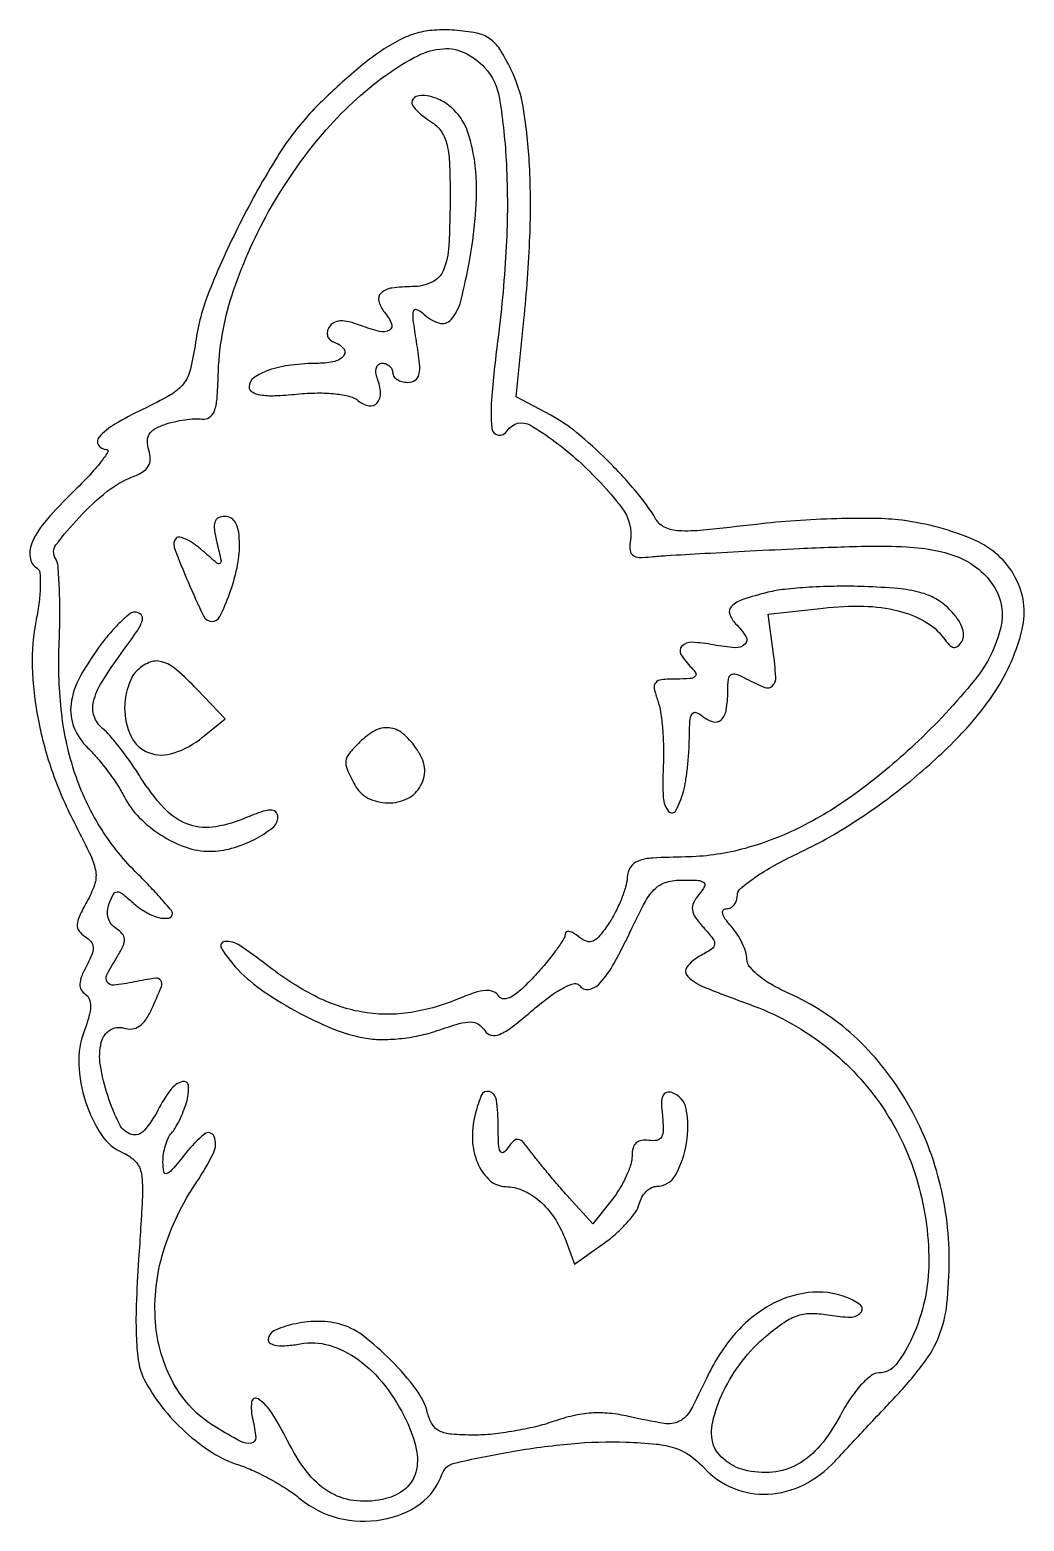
# Model space of a CAD drawing. Extents: x 156 to 260, y 130 to 286.
import ezdxf

# ---------------------------------------------------------------- set-up
doc = ezdxf.new("R2010")
doc.units = 0

msp = doc.modelspace()

# ---------------------------------------------------------------- linework, layer by layer
for points in [[(192.817852, 283.651138, 0.020134), (191.179845, 282.440474, 0.010196), (189.213019, 280.793405, 0.010111), (187.248697, 279.007855, 0.014845), (185.6022, 277.353862, 0.049886), (181.949801, 272.586571, 0.021666), (178.042649, 265.613536, 0.021337), (174.803331, 258.451222, 0.06127), (173.404447, 253.186078, -0.02464), (172.871506, 250.362819, -0.108318), (172.135944, 248.846433, -0.097144), (170.793749, 247.693514, -0.017783), (167.878483, 246.174157, 0.02241), (164.986469, 244.632732, 0.075021), (163.326173, 243.278356, 0.340143), (163.259126, 242.45277, 0.254303), (164.091776, 242, -0.586703), (164.240998, 241.732994, -0.028392), (163.514009, 240.689083, -0.022469), (162.277708, 239.250771, -0.011178), (160.591776, 237.537304, 0.021234), (157.830714, 234.615922, 0.06913), (156.381962, 232.388617, 0.140364), (156.117969, 230.750132, 0.228366), (156.861383, 229.58567, -0.238615), (157.148371, 229.116266, -0.024812), (157.18924, 227.784026, -0.026409), (157.067746, 226.0937, -0.017664), (156.758928, 224.178662, 0.056207), (156.353256, 219.297021, 0.040103), (156.953387, 213.840697, 0.037737), (158.489705, 208.182939, 0.035435), (160.884203, 202.695101, -0.009951), (162.486251, 199.480716, -0.074385), (162.978673, 197.85417, -0.120741), (162.849806, 196.499535, -0.043712), (162.051908, 194.724898, 0.017787), (161.272526, 193.206887, 0.09629), (161.04733, 192.312913, 0.17447), (161.239488, 191.670578, 0.09403), (161.853245, 191.102072, -0.079889), (162.467104, 190.564683, -0.162665), (162.696105, 189.973881, -0.109155), (162.562491, 189.196324, -0.025949), (162, 188, 0.028666), (161.496887, 186.914699, 0.084562), (161.32763, 186.112907, 0.133654), (161.464689, 185.51793, 0.132028), (161.884774, 185.071214, -0.159906), (162.30873, 184.567972, -0.103594), (162.443561, 183.812089, -0.062189), (162.275137, 182.728166, -0.020642), (161.768819, 181.198487, 0.101373), (161.219381, 177.769178, 0.066551), (161.922383, 173.818326, 0.069231), (163.571318, 170.380595, 0.145701), (165.822496, 168.5, -0.10446), (167.137988, 167.571254, -0.151474), (167.748591, 166.29819, -0.049982), (167.858431, 163.946744, -0.003548), (167.462565, 157.389667, 0.007702), (167.210686, 152.549373, 0.020136), (167.223501, 149.067257, 0.027433), (167.473677, 146.543342, 0.080775), (168.012255, 144.889667, 0.047083), (169.894591, 141.953914, 0.042085), (172.35864, 139.30025, 0.043499), (175.127203, 137.189595, 0.06245), (177.914945, 135.878248, -0.029054), (179.493174, 135.260584, -0.017829), (181.277241, 134.36154, -0.017855), (182.985, 133.342157, -0.030206), (184.326725, 132.355133, 0.113158), (188.307079, 130.336838, 0.103768), (192.902883, 130.166115, 0.113439), (196.86576, 131.820971, 0.158189), (199.130391, 134.891172, -0.26148), (200.426322, 136.068638, -0.013016), (206.268099, 137.252833, -0.020945), (212.663919, 138.102589, -0.030521), (218.347225, 138.268481, -0.016335), (221.517117, 138.063711, -0.056018), (223.532716, 137.63601, -0.075849), (225.063992, 136.853502, -0.04993), (226.549476, 135.541115, 0.109685), (229.585273, 133.442344, 0.110033), (233.220443, 132.82878, 0.104093), (236.933601, 133.814235, 0.088946), (240.176025, 136.25, -0.000586), (241.570906, 137.746513, -0.000323), (243.279974, 139.573437, -0.000322), (245.0156, 141.423967, -0.000516), (246.498747, 143, 0.027415), (249.452415, 146.497754, 0.068283), (251.083499, 149.413117, 0.067387), (251.880899, 152.68336, 0.026156), (252.125, 157.346482, 0.066861), (250.948571, 166.104705, 0.068714), (247.504703, 174.154426, 0.071323), (242.154131, 180.718765, 0.082194), (235.406331, 185.144459, -0.02576), (233.634432, 186.040027, -0.040505), (232.228085, 187.003102, -0.048681), (231.283481, 187.935147, -0.17547), (231, 188.718054, 0.077132), (230.883171, 189.470882, 0.034765), (230.513847, 190.402525, 0.033366), (229.9784, 191.351683, 0.038827), (229.345012, 192.171259, -0.027832), (228.739599, 192.920051, -0.089583), (228.464548, 193.495938, -0.231882), (228.530898, 193.843144, -0.235796), (228.845012, 194, 0.120949), (229.285526, 194.108142, 0.100727), (229.660722, 194.412937, 0.091646), (229.912737, 194.86881, 0.080731), (230, 195.405744, -0.22181), (230.328818, 196.11049, -0.022481), (231.835938, 197.262726, -0.024772), (233.855703, 198.52409, -0.017197), (236.25, 199.753364, 0.033761), (242.204565, 203.06404, 0.02791), (248.068796, 207.346303, 0.028658), (253.200297, 212.068049, 0.046192), (256.920115, 216.693112, 0.088201), (259.750041, 223.220673, 0.184767), (259.031177, 228.623236, 0.167795), (254.771954, 232.517031, 0.07092), (247.199537, 234.584344, 0.027632), (244.358469, 234.782573, 0.010496), (240.383614, 234.756416, 0.010358), (236.054957, 234.547241, 0.012473), (232, 234.165169, -0.004545), (226.431919, 233.551319, -0.037585), (223.888771, 233.486263, -0.095835), (222.44563, 233.840413, -0.150037), (221.5, 234.685971, 0.039238), (219.381042, 237.642858, 0.022624), (216.408732, 240.862549, 0.022636), (213.232701, 243.732539, 0.049046), (210.504447, 245.565362), (206.907999, 247.5), (207.704, 255.5, 0.01431), (208.321894, 264.242979, 0.023384), (208.286077, 271.672103, 0.027565), (207.647089, 277.638236, 0.073283), (206.350806, 281.711386, 0.027173), (205.176395, 283.817114, 0.100676), (204.129873, 284.909932, 0.10377), (202.757096, 285.489616, 0.029839), (200.459211, 285.797275, 0.035844), (198.356333, 285.801015, 0.051025), (196.516849, 285.481766, 0.049473), (194.738621, 284.78659, 0.031184)], [(203.592226, 281.898091, -0.145968), (205.167516, 278.600664, -0.02644), (205.87249, 271.775169, -0.025743), (205.860363, 263.236302, -0.018308), (205.00471, 253.702121, 0.009012), (204.341275, 247.588504, 0.046711), (204.352418, 244.194537, 0.342794), (205.016518, 243.491774, 0.301251), (205.952651, 243.923388, -0.410801), (208.390658, 244.513957, -0.048035), (213.358814, 240.831101, -0.044107), (217.90417, 235.939635, -0.210378), (218.811158, 232.325427, 0.071163), (218.787598, 231.444882, 0.212488), (219.087489, 230.937809, 0.150364), (219.758497, 230.715836, 0.032103), (221, 230.769506, -0.011754), (222.599254, 230.903969, -0.001075), (226.584375, 231.136265, -0.00139), (231.338837, 231.389901, -0.001088), (236.5, 231.639593, -0.005311), (243.390575, 231.884607, -0.020481), (247.671874, 231.815947, -0.03293), (250.705436, 231.441459, -0.051952), (253.214409, 230.685984, -0.153707), (256.830068, 227.632434, -0.203216), (257.524192, 223.424525, -0.111247), (254.805264, 217.923872, -0.034534), (248.481076, 211.131178, -0.029788), (242.321416, 206.021427, -0.044295), (236.331516, 202.394884, -0.050229), (230.439692, 200.20736, -0.060056), (224.576248, 199.409965, 0.009201), (221.169258, 199.295449, 0.072528), (219.622567, 198.987062, 0.174366), (218.848445, 198.352216, 0.116809), (218.499968, 197.249568, -0.053926), (218.320218, 196.268927, -0.022981), (217.880938, 195.007021, -0.022417), (217.284385, 193.691614, -0.027367), (216.606819, 192.522682, -0.022888), (215.641524, 191.187026, -0.117081), (214.926904, 190.625363, -0.197162), (214.238484, 190.595266, -0.08699), (213.433098, 191.055523, 0.035715), (212.882383, 191.449786, 0.087827), (212.420973, 191.631261, 0.192824), (212.12813, 191.577532, 0.257572), (212, 191.345306, -0.143643), (211.847407, 190.825111, -0.013597), (211.091973, 189.715813, -0.016509), (210.092772, 188.42321, -0.012266), (208.908843, 187.061339, -0.018022), (207.476977, 185.602847, -0.05917), (206.396397, 184.797689, -0.123509), (205.615882, 184.576295, -0.268121), (205.085694, 184.861344, 0.159101), (204.52809, 185.332596, 0.116343), (203.721549, 185.458177, 0.062997), (202.528803, 185.212656, 0.016737), (200.708969, 184.522866, -0.063934), (195.610149, 183.122232, -0.080351), (190.718553, 183.21991, -0.074927), (185.849322, 184.887191, -0.047631), (180.809941, 188.150529, 0.022472), (178.020276, 190.162871, 0.165696), (176.452886, 190.565713, 0.561385), (176.103857, 189.880085, 0.045871), (177.588247, 187.902488, 0.054968), (180.147355, 185.633381, 0.028128), (183.789264, 183.353438, 0.028113), (187.682679, 181.487631, 0.052569), (191.031608, 180.504169, 0.042066), (192.743384, 180.338449, 0.028005), (194.713776, 180.424345, 0.027172), (196.744186, 180.7393, 0.030902), (198.641049, 181.264287, -0.011694), (200.925099, 181.991918, -0.071139), (202.14963, 182.168207, -0.145107), (202.953669, 181.930669, -0.107628), (203.609442, 181.268974, 0.195154), (204.27968, 180.791638, 0.161379), (205.159541, 180.868026, 0.06416), (206.471498, 181.645109, 0.011462), (208.679905, 183.452291, -0.017393), (210.458412, 184.872797, -0.039902), (211.910397, 185.78192, -0.058819), (212.981808, 186.187828, -0.326365), (213.518933, 185.969366, 0.312826), (214.460487, 185.559176, 0.160436), (215.635624, 186.222167, 0.059423), (217.129887, 188.314074, 0.015883), (218.98512, 191.96823, -0.015098), (220.397119, 194.760223, -0.07859), (221.445397, 196.124174, -0.125141), (222.619854, 196.780619, -0.065265), (224.293382, 197, -0.013048), (225.93696, 196.957101, -0.171549), (226.490889, 196.728121, -0.35386), (226.558266, 196.30742, -0.042854), (225.984433, 195.481242, 0.058009), (225.421331, 194.615804, 0.149801), (225.301277, 193.888343, 0.120009), (225.603655, 193.114966, 0.031004), (226.444952, 192.060827, -0.018108), (227.453619, 190.861718, -0.200391), (227.615858, 190.269975, -0.219333), (227.301857, 189.768887, -0.021952), (226.054956, 189.029412, 0.106937), (224.752094, 187.922052, 0.38058), (224.826522, 186.918623, 0.09714), (226.526967, 185.814776, 0.009064), (231.219285, 184.027228, -0.075492), (238.918068, 179.855801, -0.07865), (244.90795, 173.636038, -0.078408), (248.697573, 165.852593, -0.074371), (249.998446, 157.135165, -0.053084), (249.570907, 153.132284, -0.05194), (248.309659, 149.278129, -0.058056), (246.591088, 146.385124, -0.233823), (244.801851, 145.5, 0.166545), (243.966285, 145.213742, 0.043602), (242.912053, 144.236989, 0.037512), (241.79203, 142.79799, 0.02494), (240.722723, 141, -0.051171), (238.657128, 137.907714, -0.091925), (236.323404, 135.956781, -0.105394), (233.680798, 135.130782, -0.084913), (230.707082, 135.35867, -0.058054), (229.677275, 135.748508, -0.050342), (228.709944, 136.380147, -0.052969), (227.94453, 137.144798, -0.093452), (227.52256, 137.92892, -0.133969), (227.422301, 140.374161, -0.05591), (228.522917, 143.514714, -0.051372), (230.489888, 146.712608, -0.054353), (233.034913, 149.375924, -0.025309), (234.888152, 150.781549, -0.07109), (236.346093, 151.49727, -0.08238), (237.817577, 151.719695, -0.042796), (239.670887, 151.533919, 0.044993), (241.796628, 151.330249, 0.208435), (242.905078, 151.805957, 0.43914), (242.848542, 152.577401, 0.076062), (241.418213, 153.393011, 0.122617), (237.405943, 153.886548, 0.100944), (233.303705, 152.514212, 0.087549), (229.603158, 149.405562, 0.066935), (226.772923, 144.928991, -0.0164), (225.085162, 141.547238, -0.156022), (223.934707, 140.441588, -0.155883), (222.355705, 140.208247, -0.016362), (218.644612, 140.942315, 0.032666), (216.636655, 141.271915, 0.040974), (214.751014, 141.301117, 0.039838), (212.843718, 141.020557, 0.028383), (210.768885, 140.418458, -0.026531), (208.920416, 139.874621, -0.015888), (206.676423, 139.416672, -0.015888), (204.407625, 139.102113, -0.026505), (202.482682, 139, -0.018447), (200.155685, 139.085882, -0.091565), (198.894672, 139.416482, -0.146955), (198.14115, 140.091965, -0.075701), (197.646878, 141.270814, 0.099783), (196.458848, 143.763157, 0.034462), (193.838219, 146.795987, 0.034408), (190.830826, 149.436305, 0.1018), (188.367442, 150.622626, 0.066495), (186.083064, 150.882119, 0.051399), (183.593663, 150.575905, 0.055328), (181.59408, 149.87837, 0.288803), (181, 148.935635, 0.285599), (181.232975, 148.561032, 0.084686), (181.90884, 148.36004, 0.052607), (182.961589, 148.344279, 0.02383), (184.329113, 148.533919, -0.118554), (187.352207, 148.380936, -0.085287), (190.397224, 146.884665, -0.072436), (193.184165, 144.174072, -0.052949), (195.439727, 140.485773, -0.05552), (196.463246, 137.518335, -0.120444), (196.418868, 135.122522, -0.15469), (195.324004, 133.396212, -0.113671), (193.292918, 132.35867, -0.083262), (190.248199, 132.115292, -0.1066), (187.567148, 132.941035, -0.094663), (185.239382, 134.901425, -0.053899), (183.233295, 138.001074, 0.021974), (181.409951, 141.255807, 0.104799), (179.944545, 142.78706, 0.564189), (179.256837, 142.472652, 0.090382), (179.377921, 140.630377, -0.041207), (179.688152, 138.750329, -0.383839), (179.229817, 138.149695, -0.172702), (178.13251, 138.322337, -0.012378), (175.419965, 139.885678, -0.131168), (171.114935, 144.393826, -0.107346), (169.217995, 150.805884, -0.093356), (170.052979, 158.202666, -0.07455), (173.530809, 165.450261, 0.034759), (175.277448, 168.45369, 0.212646), (175.344317, 170.203274, 0.508035), (174.352318, 170.4564, 0.051466), (172.343287, 168.416113, -0.006435), (170.943156, 166.711735, -0.12959), (170.39871, 166.329202, -0.471644), (170.091193, 166.508013, -0.040091), (170.004967, 167.55, -0.038338), (170.068505, 168.404566, -0.033835), (170.262193, 169.276875, -0.035391), (170.547066, 170.0409, -0.081131), (170.887605, 170.55, 0.054537), (171.275482, 171.068258, 0.019519), (171.714163, 171.881875, 0.019095), (172.129556, 172.818905, 0.021424), (172.454993, 173.75, 0.083717), (172.67386, 175.472835, 0.481828), (172.034416, 175.941128, 0.169526), (170.808941, 175.099563, 0.039001), (169.467018, 172.936221, -0.058895), (168.030341, 170.813094, -0.293857), (166.715005, 170.425422, -0.209553), (165.460526, 171.478061, -0.034526), (164.228474, 174.471021, -0.041836), (163.464246, 177.623109, -0.097471), (163.561194, 180.040141, -0.190424), (164.460943, 181.325407, -0.226516), (165.913591, 181.527425, 0.10321), (166.770139, 181.440065, 0.125101), (167.525633, 181.71838, 0.094956), (168.203167, 182.403842, 0.0407), (168.83294, 183.532688, 0.008738), (169.847157, 185.865871, 0.247202), (169.788418, 186.501775, 0.294311), (169.245757, 186.745116, 0.01162), (167, 186.35, -0.020985), (164.871402, 186.016459, -0.28436), (164.19018, 186.337688, -0.269607), (164.152066, 187.108862, -0.019379), (165.25, 189.044081, 0.027445), (165.845277, 190.13389, 0.124517), (165.986016, 190.837929, 0.17504), (165.754026, 191.39122, 0.067739), (165.104283, 191.929588, -0.094866), (164.591699, 192.403128, -0.090986), (164.281022, 193.039227, -0.086084), (164.206354, 193.775154, -0.07408), (164.375132, 194.535195, -0.031263), (164.821929, 195.512217, -0.265651), (165.215379, 195.758929, -0.181489), (165.734258, 195.587953, -0.014548), (166.84959, 194.636119, 0.05176), (168.17175, 193.66778, 0.065473), (169.567209, 193.081159, 0.107647), (170.597732, 193.026775, 0.367595), (171, 193.5, 0.178623), (170.88294, 193.81722, 0.004495), (169.858723, 194.994402, 0.00909), (168.603713, 196.36008, 0.006006), (167.114802, 197.885198, -0.058595), (163.40387, 202.585196, -0.056605), (160.833187, 208.071303, -0.052444), (159.421722, 214.373841, -0.039078), (159.155017, 221.5, 0.008673), (159.228489, 224.644282, 0.011911), (159.178137, 227.472157, 0.008709), (159.039896, 229.810844, 0.124302), (158.776156, 230.596703, -0.31314), (158.826926, 232.014113, -0.028161), (161.24039, 234.885034, -0.034123), (164.187384, 237.615202, -0.079085), (166.794516, 239.111975, 0.045399), (167.865779, 239.634824, 0.118967), (168.469162, 240.233657, 0.140963), (168.675748, 240.973528, 0.075024), (168.525351, 241.920125, -0.071963), (168.369682, 242.86283, -0.145734), (168.568071, 243.581185, -0.125533), (169.156648, 244.143016, -0.046875), (170.20821, 244.610992, -0.025523), (171.201392, 244.890141, -0.020655), (172.290516, 245.090193, -0.021124), (173.312469, 245.19078, -0.049474), (174.078651, 245.157814, 0.181488), (174.843783, 245.326664, 0.160935), (175.355864, 245.965908, 0.069309), (175.648538, 247.287968, 0.013718), (175.774997, 249.71617, -0.072366), (177.193944, 258.028293, -0.049192), (181.041845, 266.836576, -0.048208), (186.660852, 274.936177, -0.060331), (193.364185, 281.148854, -0.039496), (196.607419, 283.128211, -0.099296), (199.26325, 283.866282, -0.131066), (201.535037, 283.435204, -0.097069)], [(196, 278.240547, 0.163755), (196.125287, 277.868262, 0.033519), (196.5875, 277.337283, 0.03201), (197.234299, 276.765962, 0.025323), (198, 276.232073, -0.095993), (199.021126, 275.281468, -0.093853), (199.623278, 274.010974, -0.052635), (199.921856, 272.038905, -0.011273), (200, 268.573314, -0.012624), (199.866111, 263.271322, -0.085197), (199.293513, 260.716464, -0.18655), (198.100039, 259.459066, -0.111107), (196.059678, 259, 0.033872), (193.905266, 258.853884, 0.153565), (192.780276, 258.324006, 0.28354), (192.541463, 257.47201, 0.103728), (193.151177, 256.317843, -0.071941), (193.880246, 255.12627, -0.384051), (193.654999, 254.464148, -0.189638), (192.629645, 254.325192, -0.030809), (190.67409, 254.933811, 0.028005), (189.433363, 255.327594, 0.075254), (188.514506, 255.420811, 0.113788), (187.842385, 255.230649, 0.12944), (187.358351, 254.770806, 0.09232), (187.176391, 254.300916, 0.119927), (187.20094, 253.841408, 0.127621), (187.429759, 253.464786, 0.112779), (187.822949, 253.225684, -0.119391), (188.839204, 252.589383, -0.36109), (188.900324, 251.833585, -0.182444), (187.960407, 251.193954, -0.057977), (186.25, 250.986345, 0.029708), (183.395612, 250.802372, 0.050765), (181.070046, 250.269605, 0.068656), (179.503851, 249.486318, 0.247356), (179, 248.530161, 0.266152), (179.305603, 247.996714, 0.095279), (180.162781, 247.693185, 0.048125), (181.656847, 247.612179, 0.013447), (183.994833, 247.773525, -0.020326), (186.145083, 247.892223, -0.030644), (188.019011, 247.804514, -0.035332), (189.507316, 247.535726, -0.11131), (190.405805, 247.078174, 0.124257), (191.512336, 246.549819, 0.272025), (192.368522, 246.845925, 0.193489), (192.722028, 247.897227, 0.077286), (192.396256, 249.409758, -0.06085), (192.244169, 250.018416, -0.106925), (192.290456, 250.532866, -0.150421), (192.522324, 250.870787, -0.169294), (192.893011, 251, -0.089132), (193.315658, 250.924054, -0.095054), (193.674822, 250.70625, -0.099889), (193.91511, 250.381499, -0.109914), (194, 250, 0.15626), (194.122177, 249.618605, 0.097495), (194.466445, 249.29375, 0.07965), (194.980697, 249.074475, 0.061098), (195.587898, 249, 0.146674), (196.343472, 249.22652, 0.197569), (196.741306, 249.810361, 0.079992), (196.797452, 250.969969, 0.012469), (196.484978, 253.25, -0.007286), (196.148011, 255.532618, -0.083509), (196.179363, 256.437364, -0.455394), (196.499274, 256.618358, -0.10662), (197.09708, 256.25, 0.108982), (198.800605, 255.211258, 0.303598), (200.08973, 255.552883, 0.119638), (201.104864, 257.483445, 0.017278), (202.045498, 261.866611, 0.026744), (202.696032, 267.112964, 0.043942), (202.615858, 271.582691, 0.054333), (201.84794, 275.110683, 0.116148), (200.389289, 277.467854, 0.073916), (199.089655, 278.431121, 0.079169), (197.595722, 278.946611, 0.122825), (196.454499, 278.866399, 0.324799)], [(175.630685, 232.25, -0.004739), (176.070759, 230.362732, -0.330417), (175.946225, 230.082842, -0.315121), (175.634456, 230.113063, -0.004492), (174.143606, 231.410536, 0.027946), (173.273798, 232.098602, 0.04278), (172.443751, 232.582578, 0.051777), (171.760023, 232.8236, 0.260901), (171.384255, 232.717588, 0.294488), (171.17783, 231.761371, 0.010698), (172.630703, 228.140337, 0.010919), (174.237086, 224.589085, 0.276872), (175.089485, 224.025798, 0.297533), (175.939485, 224.529149, 0.027429), (176.946949, 226.892757, 0.033302), (177.739723, 229.634256, 0.053781), (178, 232.047053, 0.034413), (177.910134, 233.351197, 0.08458), (177.621395, 234.264015, 0.128442), (177.139568, 234.801768, 0.147228), (176.480948, 235, 0.116091), (175.800595, 234.839877, 0.20496), (175.433291, 234.407482, 0.110662), (175.369701, 233.608658, 0.024398)], [(233.199254, 227.063685, 0.01729), (230.564228, 226.301829, 0.113997), (229.397061, 225.59736, 0.287218), (229.197974, 224.788592, 0.11738), (229.816667, 223.783333, -0.055921), (230.888396, 222.440736, -0.35634), (230.789182, 221.636049, -0.211632), (229.78112, 221.272197, -0.028689), (227.5, 221.565978, 0.032463), (225.236132, 221.840198, 0.217112), (224.205692, 221.438216, 0.343226), (224.110847, 220.579492, 0.058603), (225.2, 219.2, -0.068125), (225.647352, 218.610752, -0.373751), (225.573461, 218.25, -0.148734), (225.022084, 218.043649, -0.015703), (223.632612, 218, 0.022407), (222.075738, 217.930195, 0.193922), (221.469638, 217.620255, 0.236193), (221.314846, 217.016864, 0.033583), (221.679003, 215.75, -0.050165), (221.977062, 214.566902, -0.016112), (222.183901, 212.765625, -0.015891), (222.286256, 210.733609, -0.01714), (222.255054, 208.75, 0.024969), (222.254809, 205.614294, 0.16452), (222.822945, 204.175049, 0.530782), (223.585898, 204.257175, 0.056508), (224.369714, 206.25, 0.026594), (224.60246, 207.349187, 0.011563), (224.799577, 208.829718, 0.011405), (224.937066, 210.416537, 0.014894), (224.986345, 211.872445, -0.013379), (225.040376, 213.62587, -0.121342), (225.264317, 214.352218, -0.353374), (225.677387, 214.503409, -0.091313), (226.342009, 214.131121, 0.10265), (227.457914, 213.538574, 0.269308), (228.305967, 213.748425, 0.161649), (228.844898, 214.779683, 0.04028), (229, 216.70185, -0.024834), (229.063893, 217.987453, -0.22046), (229.344898, 218.463452, -0.247741), (229.865143, 218.525034, -0.030889), (230.934259, 218.035184, 0.027679), (232.880837, 217.128142, 0.302003), (233.685732, 217.296234, 0.215467), (234.01755, 218.1944, 0.015695), (233.742469, 220.883369), (233.2216, 224.766739), (238.959975, 225.415962, -0.033646), (243.220825, 225.609498, -0.055228), (246.79598, 225.134017, -0.068135), (249.589972, 224.022517, -0.106586), (251.515862, 222.309195, 0.031333), (252.138728, 221.560658, 0.159309), (252.608789, 221.304977, 0.233133), (253.03087, 221.424465, 0.070935), (253.468713, 221.949376, 0.154351), (253.634454, 222.605894, 0.080213), (253.448969, 223.438963, 0.062378), (252.935131, 224.371199, 0.039282), (252.126561, 225.317883, 0.068359), (250.731387, 226.376065, 0.063526), (249.068079, 227.051052, 0.042964), (246.771682, 227.451744, 0.013183), (243.255205, 227.664782, 0.012256), (240.426834, 227.692034, 0.011208), (237.514747, 227.583393, 0.011291), (234.919201, 227.369333, 0.035517)], [(163.628749, 221.75, 0.036226), (161.345892, 218.250678, 0.093505), (160.403395, 215.398503, 0.129008), (160.705519, 212.972819, 0.105307), (162.166299, 210.792771, -0.024939), (163.176242, 209.70938, -0.015297), (164.260344, 208.340628, -0.015324), (165.252727, 206.916593, -0.026272), (165.97861, 205.664686, 0.077055), (167.524763, 203.529442, 0.056235), (169.809841, 201.689466, 0.056851), (172.413673, 200.425308, 0.084802), (174.903287, 200, 0.068876), (177.163559, 200.31284, 0.048901), (179.549977, 201.246116, 0.050083), (181.44615, 202.463103, 0.228906), (182, 203.609488, 0.209043), (181.774487, 204.125312, 0.206094), (181.240817, 204.314091, 0.070452), (180.208668, 204.097149, 0.011985), (178.331594, 203.365189, -0.068395), (175.12453, 202.514785, -0.128453), (172.4847, 202.867654, -0.11139), (170.106675, 204.5306, -0.043923), (167.672614, 207.726562, 0.012503), (166.637833, 209.2784, 0.012039), (165.514073, 210.79664, 0.012048), (164.460082, 212.08584, 0.042181), (163.695447, 212.837793, -0.138082), (162.813003, 214.117628, -0.144269), (162.747744, 215.646686, -0.078526), (163.61211, 217.687477, -0.01975), (165.647882, 220.683278, 0.009128), (167.277929, 222.975732, 0.071522), (167.853748, 224.146626, 0.286324), (167.707854, 224.733942, 0.194807), (167.050891, 225, 0.170336), (166.545358, 224.822633, 0.021187), (165.65413, 224.045312, 0.02302), (164.645178, 222.994673, 0.017168)], [(167.2, 218.8, 0.082665), (166.739331, 218.155329, 0.03742), (166.3525, 217.18875, 0.035729), (166.088514, 216.083486, 0.040779), (166, 215, 0.110575), (166.669572, 212.009331, 0.194578), (168.502076, 210.316042, 0.174542), (171.167673, 210.273449, 0.088629), (174.139216, 211.921678), (176.5, 213.843356), (173.562909, 216.921678, 0.024024), (171.406921, 218.974259, 0.10684), (169.881181, 219.807615, 0.175754), (168.563772, 219.727274, 0.094413)], [(190.571429, 211.428571, 0.02205), (189.434458, 210.186641, 0.145631), (189.1041, 209.422341, 0.135273), (189.232438, 208.574093, 0.018083), (190.035184, 206.934259, 0.151429), (191.417533, 205.569965, 0.116862), (193.483017, 205.052274, 0.118115), (195.543853, 205.517943, 0.156773), (196.917257, 206.845394, 0.066058), (197.284385, 207.822312, 0.089538), (197.330416, 208.761932, 0.079287), (197.040279, 209.741731, 0.041243), (196.395737, 210.845394, 0.068185), (195.031986, 212.317604, 0.147983), (193.622182, 212.903103, 0.150813), (192.14287, 212.603888, 0.071737)], [(202.512882, 172.058652, 0.075385), (202.347211, 169.541391, 0.087124), (202.961205, 167.220007, 0.106086), (204.190968, 165.581218, 0.176063), (205.785184, 164.968197, -0.100732), (207.605554, 164.562404, -0.073957), (209.353831, 163.447321, -0.066659), (210.858391, 161.739705, -0.056517), (211.961581, 159.601049), (213.001792, 156.865088), (216.137819, 159.098136, 0.028317), (217.373374, 160.087906, 0.028035), (218.493552, 161.214083, 0.029204), (219.3575, 162.308435, 0.08876), (219.753554, 163.165592, -0.064671), (220.03768, 163.866875, -0.067482), (220.488378, 164.461143, -0.074853), (221.03021, 164.862669, -0.122691), (221.581448, 165, 0.274149), (223.536748, 166.15921, 0.08525), (224.689952, 169.521504, 0.08533), (224.654684, 173.073718, 0.274892), (223.163747, 174.784966, 0.154142), (222.586965, 174.791704, 0.224976), (222.216745, 174.455841, 0.103479), (222.072339, 173.685089, 0.023989), (222.163747, 172.362084, -0.024078), (222.2644, 170.901457, -0.131719), (222.077, 170.139881, -0.227209), (221.597549, 169.797046, -0.085277), (220.75, 169.793837, 0.080297), (219.990746, 169.798472, 0.148886), (219.440699, 169.532943, 0.139835), (219.110211, 168.990968, 0.067532), (219, 168.178695, -0.076846), (218.858725, 167.264908, -0.029799), (218.398787, 166.066161, -0.028643), (217.736639, 164.804206, -0.031519), (216.953317, 163.667781), (214.906633, 161.065845), (212.443922, 163.782922, -0.005823), (211.393295, 164.96955, -0.004468), (210.272349, 166.289358, -0.004519), (209.245715, 167.543113, -0.010685), (208.509609, 168.5, 0.020056), (207.652136, 169.572463, 0.165722), (207.120583, 169.882322, 0.252047), (206.63655, 169.735508, 0.048235), (206.034316, 169, -0.101737), (205.566314, 168.53858, -0.458948), (205.243932, 168.63303, -0.095482), (205.060226, 169.400764, -0.0101), (205.015313, 171.25, 0.031347), (204.830882, 174.008643, 0.289941), (204.099916, 174.887413, 0.397663), (203.24257, 174.479147, 0.038316)]]:
    msp.add_lwpolyline(points, format="xyb", close=True)

doc.saveas('drawing.dxf')
